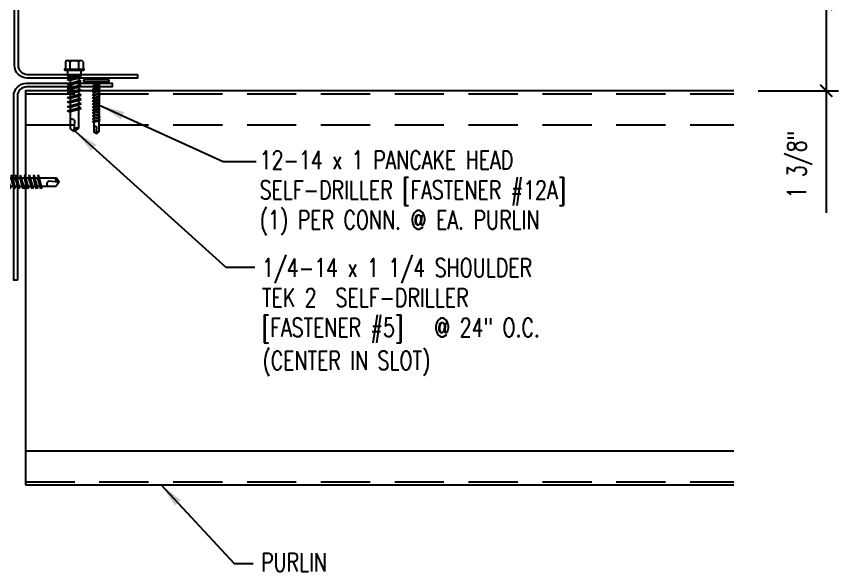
# Model space of a CAD drawing. Extents: x 9.1 to 38.5, y 12.5 to 39.9.
# Drawn here: x 20.93 to 37.62, y 17.29 to 28.56 of the extents above; entities that cross this region are included whole.
import ezdxf

# ---------------------------------------------------------------- set-up
doc = ezdxf.new("R2010")
doc.units = 0
doc.header["$LTSCALE"] = 4
doc.header["$MEASUREMENT"] = 0
doc.linetypes.add('HIDDEN', pattern=[0.375, 0.25, -0.125])
doc.layers.get('0').update_dxf_attribs({"linetype": 'CONTINUOUS'})
doc.layers.get('DEFPOINTS').update_dxf_attribs({"linetype": 'CONTINUOUS'})
for name, color, linetype in [('ANNTEXT', 2, 'CONTINUOUS'), ('DIM', 2, 'CONTINUOUS'), ('FASTENER', 9, 'CONTINUOUS'), ('STLA', 10, 'CONTINUOUS'), ('TEXT', 2, 'CONTINUOUS')]:
    doc.layers.add(name, color=color, linetype=linetype)
doc.styles.add('TEXT1', font='ROMANS.shx', dxfattribs={"width": 0.75, "height": 0.375})
doc.dimstyles.new('DETAIL', dxfattribs={"dimscale": 4, "dimtxt": 0.09375, "dimasz": 0.0625, "dimexe": 0.0625, "dimexo": 0.125, "dimgap": 0.0625, "dimtad": 1, "dimdec": 4, "dimzin": 3, "dimdsep": 46, "dimlunit": 4, "dimtxsty": 'TEXT1', "dimblk": 'ARCHTICK', "dimcen": 0.0625, "dimclrd": 7, "dimclre": 7, "dimclrt": 2, "dimadec": 0, "dimazin": 0, "dimtfac": 0.59375, "dimtdec": 4, "dimtmove": 0, "dimatfit": 3, "dimldrblk": 'ARCHTICK', "dimfxl": 0, "dimfrac": 2, "dimtolj": 1, "dimtzin": 3, "dimarcsym": 0})
doc.dimstyles.new('DETAIL$7', dxfattribs={"dimscale": 4, "dimtxt": 0.09375, "dimasz": 0.125, "dimexe": 0.0625, "dimexo": 0.125, "dimgap": 0.0625, "dimtad": 1, "dimdec": 4, "dimzin": 3, "dimdsep": 46, "dimlunit": 4, "dimtxsty": 'TEXT1', "dimblk": 'ARCHTICK', "dimcen": 0.0625, "dimclrd": 7, "dimclre": 7, "dimclrt": 2, "dimadec": 0, "dimazin": 0, "dimtfac": 0.59375, "dimtdec": 4, "dimtmove": 2, "dimatfit": 3, "dimfxl": 0, "dimfrac": 2, "dimtolj": 1, "dimtzin": 3, "dimarcsym": 0})

# ---------------------------------------------------------------- blocks, each defined once
blk = doc.blocks.new('MB_DO5')
for p, q in [((-0.181, 0.167), (-0.181, 0.018)), ((-0.135, 0.193), (0.135, 0.193)), ((-0.089, 0.167), (-0.089, 0.018)), ((0.089, 0.167), (0.089, 0.018)), ((0.181, 0.167), (0.181, 0.018)), ((-0.193, 0.018), (0.193, 0.018)), ((-0.193, 0), (0.193, 0)), ((-0.181, 0.018), (0.181, 0.018)), ((-0.139, 0), (-0.139, -0.123)), ((-0.139, -0.123), (0.139, -0.123)), ((-0.139, -0.194), (0.104, -0.124)), ((-0.104, -0.214), (0.139, -0.145)), ((-0.086, -0.123), (-0.086, -0.179)), ((0.086, -0.16), (0.086, -0.22)), ((0.139, -0.145), (0.104, -0.124)), ((0.139, -0.123), (0.139, 0)), ((-0.104, -0.214), (-0.139, -0.194)), ((-0.139, -0.285), (0.104, -0.215)), ((-0.104, -0.305), (-0.139, -0.285)), ((-0.139, -0.376), (0.104, -0.306)), ((-0.104, -0.305), (0.139, -0.235)), ((-0.104, -0.396), (0.139, -0.326)), ((-0.086, -0.209), (-0.086, -0.27)), ((-0.086, -0.3), (-0.086, -0.36)), ((0.086, -0.251), (0.086, -0.311)), ((0.139, -0.235), (0.104, -0.215)), ((0.139, -0.326), (0.104, -0.306)), ((-0.104, -0.396), (-0.139, -0.376)), ((-0.139, -0.466), (0.104, -0.397)), ((-0.104, -0.487), (-0.139, -0.466)), ((-0.139, -0.557), (0.104, -0.488)), ((-0.104, -0.487), (0.139, -0.417)), ((-0.086, -0.391), (-0.086, -0.451)), ((-0.086, -0.482), (-0.086, -0.542)), ((0.086, -0.341), (0.086, -0.402)), ((0.086, -0.432), (0.086, -0.493)), ((0.139, -0.417), (0.104, -0.397)), ((0.139, -0.508), (0.104, -0.488)), ((-0.104, -0.577), (-0.139, -0.557)), ((-0.139, -0.648), (0.104, -0.579)), ((-0.104, -0.668), (-0.139, -0.648)), ((-0.104, -0.577), (0.139, -0.508)), ((-0.104, -0.668), (0.139, -0.599)), ((-0.086, -0.572), (-0.086, -0.633)), ((-0.086, -0.663), (-0.086, -0.724)), ((0.086, -0.523), (0.086, -0.584)), ((0.086, -0.614), (0.086, -0.675)), ((0.139, -0.599), (0.104, -0.579)), ((-0.139, -0.739), (0.104, -0.67)), ((-0.104, -0.759), (-0.139, -0.739)), ((-0.139, -0.83), (0.104, -0.761)), ((-0.104, -0.85), (-0.139, -0.83)), ((-0.104, -0.759), (0.139, -0.69)), ((-0.104, -0.85), (0.139, -0.781)), ((-0.086, -0.754), (-0.086, -0.815)), ((0.086, -0.705), (0.086, -0.766)), ((0.086, -0.796), (0.086, -1.189)), ((0.139, -0.69), (0.104, -0.67)), ((0.139, -0.781), (0.104, -0.761)), ((-0.086, -0.845), (-0.086, -1.189)), ((-0.002, -1.234), (0.014, -1.048)), ((0, -1.25), (-0.086, -1.189)), ((0, -1.25), (0.086, -1.189))]:
    blk.add_line(p, q)
for centre, radius, start, end in [((-0.135, 0.141), 0.0527, 29.8754, 150.1246), ((0, 0.029), 0.164, 56.9974, 123.0026), ((0.135, 0.141), 0.0527, 29.8754, 150.1246), ((-0.193, 0.009), 0.00894, 90, 270), ((0.193, 0.009), 0.00894, 270, 90), ((-0.046, -1.06), 0.0615, 11.1445, 130.906), ((0.054, -1.236), 0.0563, 55.4585, 194.8454)]:
    blk.add_arc(centre, radius, start, end)
blk = doc.blocks.new('_ArchTick')
at = {"color": 0, "linetype": 'ByBlock', "const_width": 0.15}
blk.add_lwpolyline([(-0.5, -0.5), (0.5, 0.5)], dxfattribs=at)
blk = doc.blocks.new('*D8')
at = {"layer": 'ANNTEXT', "color": 7, "lineweight": -2}
for p, q in [((35.995, 28.809), (37.625, 28.809)), ((37.375, 28.809), (37.375, 27.049)), ((35.995, 27.049), (37.625, 27.049)), ((37.375, 27.049), (37.375, 24.569))]:
    blk.add_line(p, q, dxfattribs=at)
at = {"layer": 'DEFPOINTS', "color": 0}
for p in [(35.495, 28.809), (35.495, 27.049), (37.375, 27.049)]:
    blk.add_point(p, dxfattribs=at)
at = {"layer": 'ANNTEXT', "color": 7, "lineweight": -2, "xscale": 0.25, "yscale": 0.25, "zscale": 0.25}
for p, rotation in [((37.375, 28.809), 90), ((37.375, 27.049), 270)]:
    blk.add_blockref('_ArchTick', p, dxfattribs=dict(at, rotation=rotation))
at = {"layer": 'ANNTEXT', "color": 2, "insert": (36.839, 25.548), "char_height": 0.375, "attachment_point": 5, "rotation": 90, "style": 'TEXT1'}
blk.add_mtext('\\A1;1 3/8"', dxfattribs=at)
blk = doc.blocks.new('SD3')
at = {"layer": 'FASTENER'}
for p, q in [((-0.24, 0.082), (0.24, 0.082)), ((-0.24, 0.037), (0.24, 0.037)), ((-0.078, 0.008), (0.023, 0.037)), ((-0.058, -0.003), (-0.078, 0.008)), ((-0.058, -0.003), (0.08, 0.036)), ((-0.048, 0.037), (-0.048, 0.017)), ((0.05, 0.027), (0.05, -0.016)), ((-0.078, -0.052), (0.06, -0.013)), ((-0.058, -0.064), (-0.078, -0.052)), ((-0.078, -0.112), (0.06, -0.073)), ((-0.058, -0.124), (-0.078, -0.112)), ((-0.078, -0.172), (0.06, -0.133)), ((-0.058, -0.064), (0.08, -0.024)), ((-0.058, -0.124), (0.08, -0.084)), ((-0.058, -0.184), (0.08, -0.144)), ((-0.048, -0.001), (-0.048, -0.044)), ((-0.048, -0.061), (-0.048, -0.104)), ((-0.048, -0.121), (-0.048, -0.164)), ((0.05, -0.033), (0.05, -0.076)), ((0.05, -0.093), (0.05, -0.136)), ((0.05, -0.153), (0.05, -0.196)), ((0.08, -0.024), (0.06, -0.013)), ((0.08, -0.084), (0.06, -0.073)), ((0.08, -0.144), (0.06, -0.133)), ((-0.058, -0.184), (-0.078, -0.172)), ((-0.078, -0.232), (0.06, -0.193)), ((-0.058, -0.244), (-0.078, -0.232)), ((-0.078, -0.292), (0.06, -0.253)), ((-0.058, -0.304), (-0.078, -0.292)), ((-0.078, -0.353), (0.06, -0.313)), ((-0.058, -0.244), (0.08, -0.204)), ((-0.058, -0.304), (0.08, -0.264)), ((-0.058, -0.364), (0.08, -0.325)), ((-0.048, -0.181), (-0.048, -0.224)), ((-0.048, -0.241), (-0.048, -0.284)), ((-0.048, -0.301), (-0.048, -0.344)), ((0.05, -0.213), (0.05, -0.256)), ((0.05, -0.273), (0.05, -0.316)), ((0.05, -0.333), (0.05, -0.376)), ((0.08, -0.204), (0.06, -0.193)), ((0.08, -0.264), (0.06, -0.253)), ((0.08, -0.325), (0.06, -0.313)), ((-0.058, -0.364), (-0.078, -0.353)), ((-0.078, -0.413), (0.06, -0.373)), ((-0.058, -0.424), (-0.078, -0.413)), ((-0.078, -0.473), (0.06, -0.433)), ((-0.058, -0.484), (-0.078, -0.473)), ((-0.078, -0.533), (0.06, -0.493)), ((-0.058, -0.424), (0.08, -0.385)), ((-0.058, -0.484), (0.08, -0.445)), ((-0.048, -0.361), (-0.048, -0.404)), ((-0.048, -0.421), (-0.048, -0.464)), ((-0.048, -0.481), (-0.048, -0.524)), ((0.05, -0.393), (0.05, -0.436)), ((0.05, -0.453), (0.05, -0.496)), ((0.08, -0.385), (0.06, -0.373)), ((0.08, -0.445), (0.06, -0.433)), ((0.08, -0.505), (0.06, -0.493)), ((-0.058, -0.544), (-0.078, -0.533)), ((-0.078, -0.593), (0.06, -0.553)), ((-0.058, -0.604), (-0.078, -0.593)), ((-0.078, -0.653), (0.06, -0.614)), ((-0.058, -0.664), (-0.078, -0.653)), ((-0.058, -0.544), (0.08, -0.505)), ((-0.058, -0.604), (0.08, -0.565)), ((-0.058, -0.664), (0.08, -0.625)), ((-0.048, -0.541), (-0.048, -0.584)), ((-0.048, -0.601), (-0.048, -0.644)), ((-0.048, -0.662), (-0.048, -0.704)), ((0.05, -0.513), (0.05, -0.556)), ((0.05, -0.573), (0.05, -0.616)), ((0.05, -0.634), (0.05, -0.676)), ((0.08, -0.565), (0.06, -0.553)), ((0.08, -0.625), (0.06, -0.614)), ((-0.078, -0.713), (0.06, -0.674)), ((-0.058, -0.724), (-0.078, -0.713)), ((-0.078, -0.773), (0.06, -0.734)), ((-0.058, -0.785), (-0.078, -0.773)), ((-0.058, -0.724), (0.08, -0.685)), ((-0.058, -0.785), (0.08, -0.745)), ((-0.048, -0.722), (-0.048, -0.765)), ((-0.048, -0.782), (-0.048, -0.977)), ((0.05, -0.694), (0.05, -0.737)), ((0.05, -0.754), (0.05, -0.977)), ((0.08, -0.685), (0.06, -0.674)), ((0.08, -0.745), (0.06, -0.734)), ((0.001, -1.011), (-0.048, -0.977)), ((0, -1.003), (0.009, -0.896)), ((0.001, -1.011), (0.05, -0.977))]:
    blk.add_line(p, q, dxfattribs=at)
for centre, radius, start, end in [((-0.238, 0.06), 0.0227, 94.6639, 265.3361), ((0.238, 0.06), 0.0227, 274.6639, 85.3361), ((-0.025, -0.903), 0.0349, 11.1445, 130.906), ((0.032, -1.003), 0.032, 55.4585, 194.8454)]:
    blk.add_arc(centre, radius, start, end, dxfattribs=at)
blk = doc.blocks.new('FD-F5')
at = {"layer": 'TEXT', "style": 'TEXT1', "width": 0.75}
for s, p in [('1/4-14 x 1 1/4 SHOULDER', (0.0047, -0.0408)), ('TEK 2  SELF-DRILLER', (0.0047, -0.1926)), ('[FASTENER #5]', (0.0047, -0.3444))]:
    blk.add_text(s, height=0.09375, dxfattribs=at).set_placement(p)
blk.add_attdef('(QUANTITY)', (0.8792, -0.3444), '', height=0.0938, dxfattribs=at)
blk = doc.blocks.new('FD-F12a')
at = {"layer": 'TEXT', "style": 'TEXT1', "width": 0.75}
for s, p in [('12-14 x 1 PANCAKE HEAD', (0.0047, -0.0408)), ('SELF-DRILLER [FASTENER #12A]', (0.0047, -0.1926))]:
    blk.add_text(s, height=0.09375, dxfattribs=at).set_placement(p)
blk.add_attdef('(QUANTITY)', (0.0047, -0.3444), '', height=0.0938, dxfattribs=at)
blk = doc.blocks.new('fz2')
at = {"layer": 'FASTENER'}
for p, q in [((-0.161, 0.337), (0.161, 0.337)), ((-0.224, 0.171), (0.215, 0.171)), ((-0.215, 0.305), (-0.215, 0.171)), ((-0.107, 0.305), (-0.107, 0.171)), ((0.107, 0.305), (0.107, 0.171)), ((0.215, 0.305), (0.215, 0.171)), ((-0.324, 0.071), (-0.324, 0.037)), ((-0.324, 0.037), (0.324, 0.037)), ((-0.139, -0.016), (0.046, 0.037)), ((-0.104, -0.036), (0.139, 0.033)), ((-0.086, 0.037), (0.086, 0.037)), ((-0.086, 0.037), (-0.086, -0.001)), ((0.086, 0.037), (0.133, 0.037)), ((0.086, 0.018), (0.086, -0.042)), ((0.139, 0.033), (0.133, 0.037)), ((0.324, 0.071), (0.324, 0.037)), ((-0.104, -0.036), (-0.139, -0.016)), ((-0.139, -0.107), (0.104, -0.038)), ((-0.104, -0.127), (-0.139, -0.107)), ((-0.139, -0.198), (0.104, -0.128)), ((-0.104, -0.127), (0.139, -0.058)), ((-0.104, -0.218), (0.139, -0.149)), ((-0.086, -0.031), (-0.086, -0.092)), ((-0.086, -0.122), (-0.086, -0.183)), ((0.086, -0.073), (0.086, -0.133)), ((0.086, -0.164), (0.086, -0.224)), ((0.139, -0.058), (0.104, -0.038)), ((0.139, -0.149), (0.104, -0.128)), ((-0.104, -0.218), (-0.139, -0.198)), ((-0.139, -0.289), (0.104, -0.219)), ((-0.104, -0.309), (-0.139, -0.289)), ((-0.139, -0.38), (0.104, -0.31)), ((-0.104, -0.309), (0.139, -0.239)), ((-0.104, -0.4), (0.139, -0.33)), ((-0.086, -0.213), (-0.086, -0.274)), ((-0.086, -0.304), (-0.086, -0.364)), ((0.086, -0.255), (0.086, -0.315)), ((0.139, -0.239), (0.104, -0.219)), ((0.139, -0.33), (0.104, -0.31)), ((-0.104, -0.4), (-0.139, -0.38)), ((-0.139, -0.47), (0.104, -0.401)), ((-0.104, -0.491), (-0.139, -0.47)), ((-0.139, -0.561), (0.104, -0.492)), ((-0.104, -0.491), (0.139, -0.421)), ((-0.086, -0.395), (-0.086, -0.455)), ((-0.086, -0.486), (-0.086, -0.546)), ((0.086, -0.345), (0.086, -0.406)), ((0.086, -0.436), (0.086, -0.497)), ((0.139, -0.421), (0.104, -0.401)), ((0.139, -0.512), (0.104, -0.492)), ((-0.104, -0.581), (-0.139, -0.561)), ((-0.139, -0.652), (0.104, -0.583)), ((-0.104, -0.672), (-0.139, -0.652)), ((-0.104, -0.581), (0.139, -0.512)), ((-0.104, -0.672), (0.139, -0.603)), ((-0.086, -0.577), (-0.086, -0.637)), ((-0.086, -0.667), (-0.086, -0.728)), ((0.086, -0.527), (0.086, -0.588)), ((0.086, -0.618), (0.086, -0.679)), ((0.139, -0.603), (0.104, -0.583)), ((-0.139, -0.743), (0.104, -0.674)), ((-0.104, -0.763), (-0.139, -0.743)), ((-0.104, -0.763), (0.139, -0.694)), ((-0.086, -0.758), (-0.086, -1.05)), ((0.086, -0.709), (0.086, -1.05)), ((0.139, -0.694), (0.104, -0.674)), ((-0.002, -1.095), (0.014, -0.909)), ((0, -1.111), (-0.086, -1.05)), ((0, -1.111), (0.086, -1.05))]:
    blk.add_line(p, q, dxfattribs=at)
for centre, radius, start, end in [((-0.161, 0.274), 0.0628, 29.8754, 150.1246), ((0, 0.141), 0.196, 56.9974, 123.0026), ((0.161, 0.274), 0.0628, 29.8754, 150.1246), ((-0.224, 0.071), 0.1, 90, 180), ((0.224, 0.071), 0.1, 0, 90), ((-0.046, -0.921), 0.0615, 11.1445, 130.906), ((0.054, -1.097), 0.0563, 55.4585, 194.8454)]:
    blk.add_arc(centre, radius, start, end, dxfattribs=at)

msp = doc.modelspace()

# ---------------------------------------------------------------- linework, layer by layer
at = {"layer": 'STLA', "color": 251, "linetype": 'HIDDEN'}
for p, q in [((21.11164, 26.98929), (35.49458, 26.98929)), ((21.11164, 26.35965), (35.49458, 26.35965)), ((21.11164, 19.10889), (35.49458, 19.10889))]:
    msp.add_line(p, q, dxfattribs=at)
at = {"layer": 'STLA'}
msp.add_line((21.11164, 19.73853), (35.49458, 19.73853), dxfattribs=at)
for points in [[(23.38849, 27.38142), (23.38849, 27.30672), (21.15069, 27.30672, -0.41421356), (20.88849, 27.56892), (20.88849, 31.68172), (20.96319, 31.68172), (20.96319, 27.56892, 0.41421356), (21.15069, 27.38142)], [(20.9474, 23.20078), (20.8727, 23.20078), (20.8727, 26.93858, -0.41421356), (21.1349, 27.20078), (22.8727, 27.20078), (22.8727, 27.12608), (21.1349, 27.12608, 0.41421356), (20.9474, 26.93858)]]:
    msp.add_lwpolyline(points, format="xyb", close=True, dxfattribs=at)
for points in [[(35.49458, 27.04909), (21.11164, 27.04909), (21.11164, 19.04909)], [(21.11164, 19.04909), (35.49458, 19.04909)]]:
    msp.add_lwpolyline(points, dxfattribs=at)

# ---------------------------------------------------------------- block references
at = {"layer": 'FASTENER'}
for name, p in [('MB_DO5', (22.1034, 27.46991)), ('SD3', (22.55008, 27.19449))]:
    msp.add_blockref(name, p, dxfattribs=at)
at = {"layer": 'FASTENER', "rotation": 90}
msp.add_blockref('fz2', (20.68436, 25.19793), dxfattribs=at)
at = {"layer": 'TEXT', "xscale": 4, "yscale": 4, "zscale": 4}
for name, p, values in [('FD-F12a', (25.84994, 25.61762), {'(QUANTITY)': '(1) PER CONN. @ EA. PURLIN'}), ('FD-F5', (25.89559, 23.432), {'(QUANTITY)': '@ 24" O.C.'})]:
    msp.add_blockref(name, p, dxfattribs=at).add_auto_attribs(values)

# ---------------------------------------------------------------- texts
at = {"layer": 'TEXT', "style": 'TEXT1', "width": 0.75}
for s, p in [('(CENTER IN SLOT)', (25.92396, 21.38516)), ('PURLIN', (25.89631, 17.28838))]:
    msp.add_text(s, height=0.375, dxfattribs=at).set_placement(p)

# ---------------------------------------------------------------- dimensions: what is measured, and where the dimension line sits
at = {"layer": 'ANNTEXT'}
dim = msp.add_linear_dim(base=(37.37473, 27.04909), p1=(35.49458, 28.80852), p2=(35.49458, 27.04909), angle=90, text='1 3/8"', dimstyle='DETAIL', dxfattribs=at)
dim.commit()
dim.dimension.update_dxf_attribs({"geometry": '*D8', "text_midpoint": (37.37473, 25.54847), "dimtype": 160})

# ---------------------------------------------------------------- leaders
at = {"layer": 'DIM'}
msp.add_leader([(22.62988, 26.74976), (25.12452, 25.61024), (25.79788, 25.61024)], dimstyle='DETAIL$7', dxfattribs=at)
msp.add_leader([(23.86585, 19.04909), (25.34911, 17.45424), (25.73372, 17.45424)], dimstyle='DETAIL$7', override={"dimtad": 0}, dxfattribs=at)
at = {"layer": 'TEXT'}
msp.add_leader([(22.12633, 26.22447), (25.18261, 23.46944), (25.76924, 23.46944)], dimstyle='DETAIL$7', dxfattribs=at)

doc.saveas('drawing.dxf')
